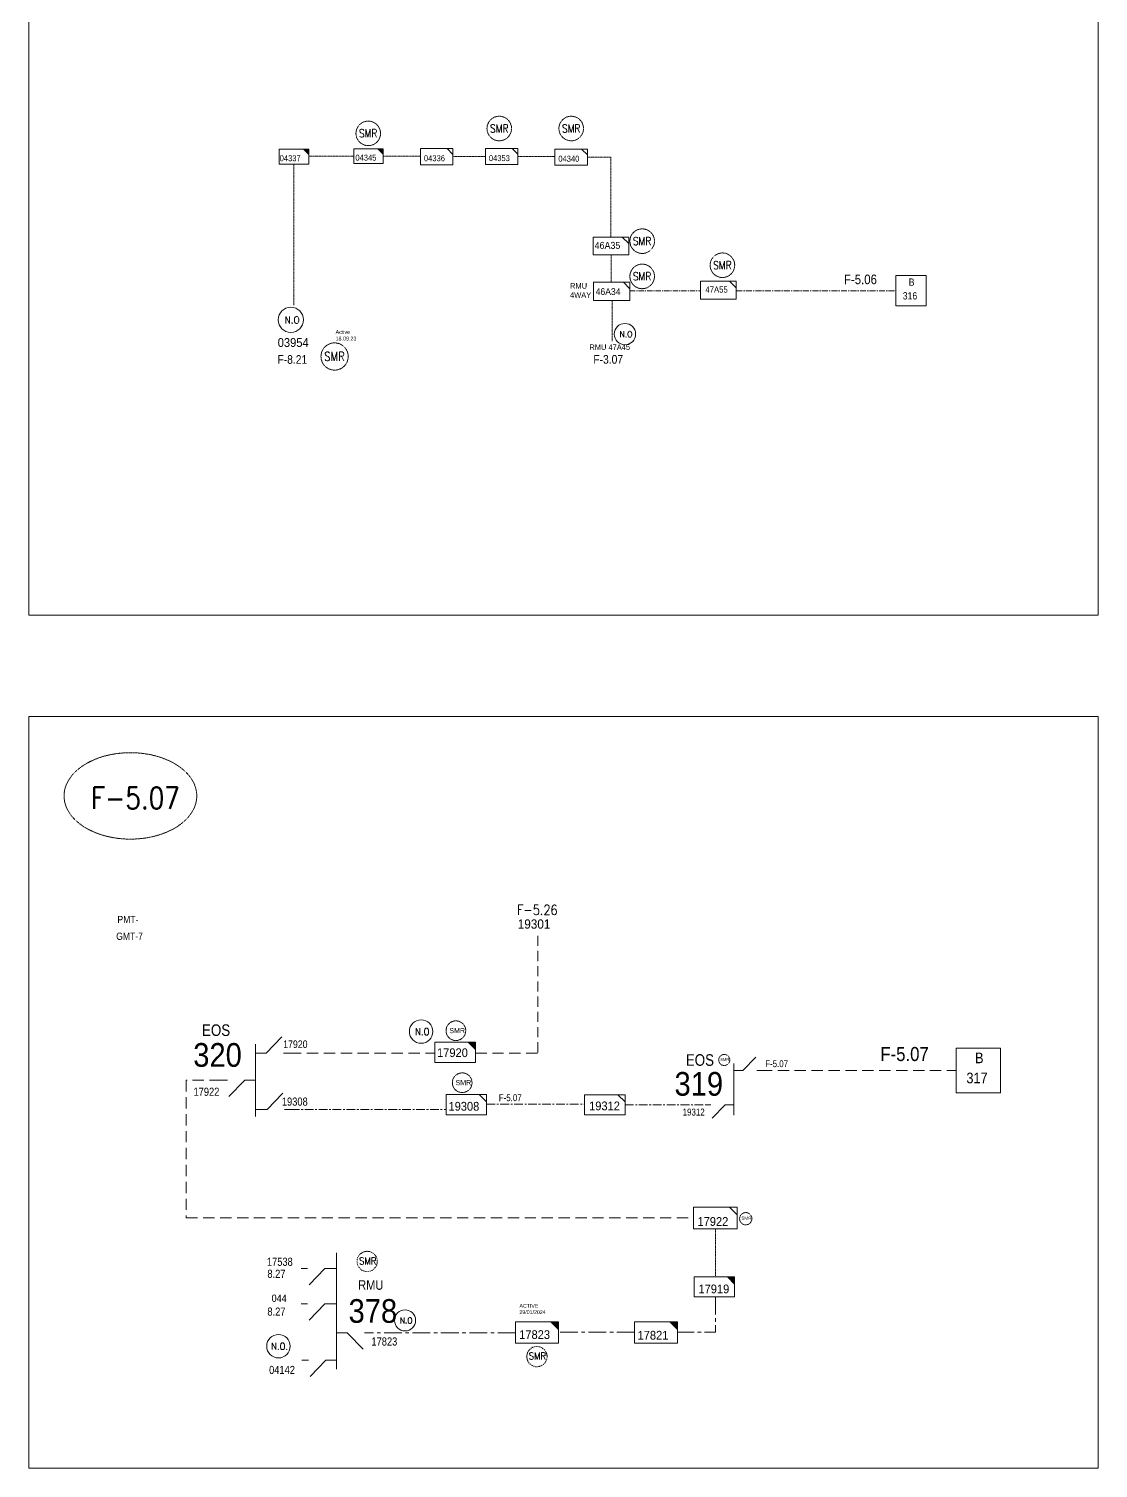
# Model space of a CAD drawing. Header units: metres. Extents: x 65984 to 144644, y -19036 to 23726.
# Drawn here: x 102976 to 103856, y 10490 to 11674 of the extents above; entities that cross this region are included whole.
import ezdxf
from ezdxf.enums import TextEntityAlignment as Align

# ---------------------------------------------------------------- set-up
doc = ezdxf.new("R2010")
doc.units = ezdxf.units.M
doc.header["$MEASUREMENT"] = 0
for name, pattern in [('( Center )', [2, 1.25, -0.25, 0.25, -0.25]), ('DGN Style 3', [0.013877, 0, -0.013877]), ('DGN Style 4', [1.6, 0.8, -0.4, 0, -0.4]), ('HIDDEN2', [2381.25, 1587.5, -793.75])]:
    doc.linetypes.add(name, pattern=pattern)
doc.layers.get('0').update_dxf_attribs({"color": 95, "lineweight": 40})
for name, color, linetype, lineweight in [('d_eos', 111, 'Continuous', 40), ('d_eos no', 121, 'Continuous', 40), ('d_switch', 95, 'Continuous', 40), ('d_tf no', 6, 'Continuous', 40), ('d_ug cable', 95, 'Continuous', 40), ('d_ug main line', 95, 'Continuous', 40), ('d_unit sub', 7, 'Continuous', 40), ('FDR  1  05', 172, 'Continuous', 40), ('FDR  1  16', 234, 'Continuous', 40), ('fedr no', 95, 'Continuous', 40), ('GRID STATION 01', 7, 'Continuous', 40), ('Level 37', 7, 'Continuous', 0), ('O H MAIN FEEDER', 4, 'Continuous', 100), ('SW N O', 114, 'Continuous', 30)]:
    doc.layers.add(name, color=color, linetype=linetype, lineweight=lineweight)
doc.styles.add('NASKHF', font='naskhf.shx', dxfattribs={"height": 8})
doc.styles.add('Style-Arial', font='arial.ttf')
doc.styles.add('Style-ENGINEERING', font='ENGINEERING.shx')
doc.styles.add('Style-msdefault', font='msdefault.shx')
doc.styles.add('Style-simplex', font='simplex.shx')
doc.styles.add('Style-STANDARD', font='STANDARD.shx')

# ---------------------------------------------------------------- blocks, each defined once
blk = doc.blocks.new('TF_8')
at = {"color": 0, "linetype": 'ByBlock', "lineweight": -2}
blk.add_line((6.3, 4.95), (9.9, 1.35), dxfattribs=at)
blk.add_3dface([(-10.1, 4.95), (9.9, 4.95), (9.9, -5.05), (-10.1, -5.05)], dxfattribs=at)
blk = doc.blocks.new('exist.us-1000kva')
at = {"color": 0, "linetype": 'ByBlock', "lineweight": -2, "flags": 128}
blk.add_lwpolyline([(40, 12.9), (32.8, 20), (40, 20)], close=True, dxfattribs=at)
at = {"color": 0, "linetype": 'ByBlock', "lineweight": -2, "extrusion": (0, 0, -1)}
blk.add_solid([(-40, 12.9), (-32.8, 20), (-40, 20)], dxfattribs=at)
at = {"color": 0, "linetype": 'ByBlock', "lineweight": -2, "xscale": 2, "yscale": 2}
blk.add_blockref('TF_8', (20.2, 10.1), dxfattribs=at)
blk = doc.blocks.new('*U1448')
at = {"layer": 'SW N O', "color": 3, "lineweight": 13, "ltscale": 0.426762}
blk.add_circle((0, 0), 16.8, dxfattribs=at)
at = {"layer": 'SW N O', "color": 3, "lineweight": 13, "style": 'Style-STANDARD'}
blk.add_text('N.O.', height=9.6, dxfattribs=at).set_placement((1.7, -0.2), align=Align.MIDDLE_CENTER)
blk = doc.blocks.new('*U3593')
at = {"layer": 'SW N O', "color": 94, "lineweight": 13, "ltscale": 0.426762}
blk.add_circle((0, 0), 16.8, dxfattribs=at)
at = {"layer": 'SW N O', "color": 94, "lineweight": 13, "style": 'Style-STANDARD'}
blk.add_text('N.O', height=9.6, dxfattribs=at).set_placement((1.7, -0.2), align=Align.MIDDLE_CENTER)
blk = doc.blocks.new('*U4051')
at = {"layer": 'SW N O', "color": 3, "lineweight": 13, "ltscale": 0.426762}
blk.add_circle((0, 0), 16.8, dxfattribs=at)
at = {"layer": 'SW N O', "color": 3, "lineweight": 13, "style": 'Style-STANDARD'}
blk.add_text('N.O', height=9.6, dxfattribs=at).set_placement((1.7, -0.2), align=Align.MIDDLE_CENTER)
blk = doc.blocks.new('*U4203')
at = {"layer": 'SW N O', "color": 3, "lineweight": 13, "ltscale": 0.426762}
blk.add_circle((0, 0), 16.8, dxfattribs=at)
at = {"layer": 'SW N O', "color": 94, "lineweight": 13, "style": 'Style-STANDARD'}
blk.add_text('N.O', height=9.6, dxfattribs=at).set_placement((1.7, -0.2), align=Align.MIDDLE_CENTER)

msp = doc.modelspace()

# ---------------------------------------------------------------- linework, layer by layer
at = {"layer": 'd_eos', "color": 7, "linetype": 'Continuous', "lineweight": 13, "ltscale": 1.219067}
for p, q in [((103162.2, 10779.2), (103162.2, 10838.9)), ((103171.1, 10831.5), (103184.1, 10844.8)), ((103162.2, 10831.5), (103171.1, 10831.5)), ((103185.3, 10831.5), (103190.7, 10831.5)), ((103139.2, 10809.1), (103133.8, 10809.1)), ((103153.4, 10809), (103140.4, 10795.7)), ((103162.2, 10809.1), (103153.4, 10809.1)), ((103171.8, 10785.1), (103184.8, 10798.5)), ((103163, 10785.1), (103171.8, 10785.1)), ((103186.1, 10785.1), (103191.4, 10785.1)), ((103229, 10667), (103229, 10571.3)), ((103205.2, 10654.2), (103199.8, 10654.2)), ((103219.5, 10654.2), (103206.5, 10640.8)), ((103228.3, 10654.2), (103219.5, 10654.2)), ((103205.2, 10625.1), (103199.8, 10625.1)), ((103219.5, 10625.1), (103206.5, 10611.7)), ((103228.3, 10625.1), (103219.5, 10625.1)), ((103229, 10601.2), (103237.9, 10601.2)), ((103237.9, 10601.1), (103250.9, 10587.8)), ((103252.1, 10601.2), (103257.5, 10601.2)), ((103205.9, 10578.7), (103200.5, 10578.7)), ((103220.2, 10578.7), (103207.2, 10565.4)), ((103229, 10578.7), (103220.2, 10578.7))]:
    msp.add_line(p, q, dxfattribs=at)
at = {"layer": 'd_eos', "color": 2, "linetype": 'Continuous', "lineweight": 13, "ltscale": 1.071132}
for p, q in [((103563.3, 10817.2), (103573.9, 10828.1)), ((103556, 10780.4), (103556, 10822.8)), ((103556, 10817.2), (103563.3, 10817.2)), ((103574.9, 10817.2), (103579.3, 10817.2)), ((103537.1, 10788.9), (103532.7, 10788.9)), ((103548.7, 10788.9), (103538.1, 10778)), ((103556, 10788.9), (103548.7, 10788.9))]:
    msp.add_line(p, q, dxfattribs=at)
at = {"layer": 'd_ug cable', "color": 6, "linetype": 'DGN Style 3', "lineweight": 13, "flags": 128}
for points in [[(103193.9, 11447), (103193.9, 11447), (103193.9, 11447), (103193.9, 11563)], [(103206.1, 11569.6), (103243.1, 11569.6)], [(103267.5, 11569.6), (103298.1, 11569.6)], [(103324.8, 11569.3), (103351.5, 11569.3)], [(103378.1, 11569.3), (103408.8, 11569.3)], [(103454.5, 11568.8), (103435.4, 11568.8)], [(103454.6, 11568.8), (103454.6, 11503)], [(103455, 11488.3), (103455, 11465.8)], [(103455.8, 11450.9), (103455.8, 11417.3)]]:
    msp.add_lwpolyline(points, dxfattribs=at)
at = {"layer": 'd_ug cable', "color": 30, "linetype": 'HIDDEN2', "lineweight": 13, "ltscale": 0.005262}
msp.add_lwpolyline([(103394.6, 10832), (103394.6, 10929.3)], dxfattribs=at)
at = {"layer": 'd_ug cable', "color": 30, "linetype": 'HIDDEN2', "lineweight": 13, "ltscale": 0.005846}
for points in [[(103190.7, 10831.5), (103309.8, 10831.5)], [(103343.3, 10831.5), (103394.6, 10831.5)], [(103578.1, 10817.2), (103738.9, 10817.2)], [(103133.8, 10809.1), (103105.4, 10809.1), (103105.4, 10695.8), (103522.7, 10695.8)]]:
    msp.add_lwpolyline(points, dxfattribs=at)
at = {"layer": 'd_ug cable', "color": 30, "linetype": 'DGN Style 3', "lineweight": 13, "flags": 128}
msp.add_lwpolyline([(103540.7, 10686.8), (103540.7, 10647.9)], dxfattribs=at)
at = {"layer": 'd_ug cable', "color": 2, "linetype": 'DGN Style 3', "lineweight": 13}
for centre, radius in [((103255.1, 11588.3), 10.1), ((103362.9, 11592.3), 10.1), ((103422.1, 11592.3), 10.1), ((103480.5, 11499.6), 10.1), ((103546.5, 11479.8), 10.1), ((103480.5, 11470.6), 10.1), ((103227.4, 11404.7), 11.2), ((103327.2, 10849.9), 8.1), ((103548, 10825.8), 4.56), ((103332.4, 10807.1), 8.1), ((103565.7, 10695.2), 5.06)]:
    msp.add_circle(centre, radius, dxfattribs=at)
at = {"layer": 'd_ug cable', "color": 2, "linetype": 'DGN Style 4', "lineweight": 13}
for centre in [(103254.2, 10660), (103393.9, 10581.7)]:
    msp.add_circle(centre, 8.35, dxfattribs=at)
at = {"layer": 'd_ug main line', "color": 6, "linetype": '( Center )', "lineweight": 13, "ltscale": 3.521826, "flags": 128}
msp.add_lwpolyline([(103470.4, 11458.6), (103528.8, 11458.6)], dxfattribs=at)
at = {"layer": 'd_ug main line', "color": 6, "linetype": '( Center )', "lineweight": 13, "ltscale": 3.91314, "flags": 128}
msp.add_lwpolyline([(103558, 11458.8), (103689.2, 11458.8)], dxfattribs=at)
at = {"layer": 'd_ug main line', "color": 30, "linetype": '( Center )', "lineweight": 13, "ltscale": 5.729228, "flags": 128}
for points in [[(103191.4, 10785.1), (103319.1, 10785.1)], [(103352.3, 10789.4), (103432.7, 10789.4)], [(103466.3, 10788.9), (103534, 10788.9)]]:
    msp.add_lwpolyline(points, dxfattribs=at)
at = {"layer": 'FDR  1  16', "color": 30, "linetype": '( Center )', "lineweight": 13, "ltscale": 11.692303, "flags": 128}
for points in [[(103540.7, 10630.9), (103540.7, 10601.7), (103509.6, 10601.7), (103509.6, 10592.8)], [(103474.3, 10601.7), (103411.6, 10601.7)], [(103376.3, 10601.2), (103257.5, 10601.2)]]:
    msp.add_lwpolyline(points, dxfattribs=at)
at = {"layer": 'fedr no', "color": 82, "linetype": 'DGN Style 3', "lineweight": 13, "true_color": 0x1dc70e}
msp.add_ellipse((103059.4, 11043.1), major_axis=(54.6, 0), ratio=0.651175, dxfattribs=at)
at = {"layer": 'GRID STATION 01', "color": 6, "lineweight": 13, "ltscale": 0.379284, "flags": 128}
msp.add_lwpolyline([(103714.1, 11446.4), (103714.1, 11471.3), (103689.2, 11471.3), (103689.2, 11446.4)], close=True, dxfattribs=at)
at = {"layer": 'GRID STATION 01', "color": 30, "lineweight": 13, "ltscale": 0.379284, "flags": 128}
msp.add_lwpolyline([(103775.4, 10798.9), (103775.4, 10835.4), (103738.9, 10835.4), (103738.9, 10798.9)], close=True, dxfattribs=at)
at = {"layer": 'O H MAIN FEEDER', "color": 140, "linetype": 'Continuous', "lineweight": 13, "flags": 128}
for points in [[(102975.8, 11810.2), (103855.7, 11810.2), (103855.7, 11191.7), (102975.8, 11191.7)], [(102975.8, 11108.4), (103855.7, 11108.4), (103855.7, 10489.9), (102975.8, 10489.9)]]:
    msp.add_lwpolyline(points, close=True, dxfattribs=at)

# ---------------------------------------------------------------- block references
at = {"layer": 'd_unit sub', "color": 6, "linetype": 'Continuous', "lineweight": 13, "xscale": 0.6095305800527225, "yscale": 0.6095305800527225, "zscale": 0.5680205769198965, "rotation": 359.9999999999999}
msp.add_blockref('exist.us-1000kva', (103181.8, 11563), dxfattribs=at)
at = {"layer": 'd_unit sub', "color": 2, "linetype": 'Continuous', "lineweight": 13, "xscale": 0.6095305800527225, "yscale": 0.6095305800527225, "zscale": 0.5680205769198965, "rotation": 359.9999999999999}
msp.add_blockref('exist.us-1000kva', (103243.1, 11563.5), dxfattribs=at)
at = {"layer": 'FDR  1  05', "color": 6, "linetype": 'Continuous', "lineweight": 13, "xscale": 1.332826242541747, "yscale": 1.332826242541747, "zscale": 0.5680205769198965, "rotation": 359.9999999999999}
msp.add_blockref('TF_8', (103311.6, 11569.2), dxfattribs=at)
at = {"layer": 'FDR  1  05', "color": 2, "linetype": 'Continuous', "lineweight": 13, "rotation": 359.9999999999999}
for name, p, xscale, yscale, zscale in [('TF_8', (103365, 11569.3), 1.332826242541747, 1.332826242541747, 0.5680205769198965), ('TF_8', (103422.2, 11568.8), 1.332826242541747, 1.332826242541747, 0.5680205769198965), ('TF_8', (103454.9, 11495.7), 1.468235668869054, 1.468235668869054, 0.5112185192279068), ('TF_8', (103543.2, 11459.3), 1.468540956461675, 1.468540956461675, 0.4140870005746046), ('TF_8', (103455.6, 11458.4), 1.49401318115999, 1.49401318115999, 0.4600966673051162), ('exist.us-1000kva', (103310, 10823.8), 0.8316389266684207, 0.8316389266684207, 0.8316389266684207), ('TF_8', (103335.9, 10789.1), 1.663277853336841, 1.663277853336841, 0.8316389266684207), ('TF_8', (103540.9, 10695.9), 1.795624167652669, 1.795624167652669, 0.8316389266684207)]:
    msp.add_blockref(name, p, dxfattribs=dict(at, xscale=xscale, yscale=yscale, zscale=zscale))
at = {"layer": 'FDR  1  05', "color": 30, "linetype": 'Continuous', "lineweight": 13, "zscale": 0.8316389266684207, "rotation": 359.9999999999999}
for name, p, xscale, yscale in [('TF_8', (103449.9, 10789), 1.663277853336841, 1.663277853336841), ('exist.us-1000kva', (103523.3, 10630.8), 0.8316389266684207, 0.8316389266684207), ('exist.us-1000kva', (103474.3, 10592.8), 0.8829359870357593, 0.8829359870357593)]:
    msp.add_blockref(name, p, dxfattribs=dict(at, xscale=xscale, yscale=yscale))
at = {"layer": 'FDR  1  05', "color": 131, "linetype": 'Continuous', "lineweight": 13, "xscale": 0.8829359870357593, "yscale": 0.8829359870357593, "zscale": 0.8316389266684207, "rotation": 359.9999999999999}
msp.add_blockref('exist.us-1000kva', (103376.3, 10592.8), dxfattribs=at)
at = {"layer": 'SW N O', "color": 94, "lineweight": 13}
for name, p, xscale, yscale, zscale in [('*U4203', (103191.4, 11434.9), 0.6151813169340038, 0.6151813169340038, 0.6151813169340038), ('*U3593', (103298.6, 10849.2), 0.57500690929254, 0.57500690929254, 0.57500690929254), ('*U3593', (103285.4, 10611.5), 0.5175062183632859, 0.5175062183632859, 0.5175062183632859)]:
    msp.add_blockref(name, p, dxfattribs=dict(at, xscale=xscale, yscale=yscale, zscale=zscale))
at = {"layer": 'SW N O', "color": 3, "lineweight": 13}
for name, p, xscale, yscale, zscale in [('*U4051', (103466.3, 11423.1), 0.5229584052000257, 0.5229584052000257, 0.5229584052000257), ('*U1448', (103181.2, 10590.3), 0.57500690929254, 0.57500690929254, 0.57500690929254)]:
    msp.add_blockref(name, p, dxfattribs=dict(at, xscale=xscale, yscale=yscale, zscale=zscale))

# ---------------------------------------------------------------- texts
at = {"layer": 'd_eos no', "color": 7, "linetype": 'Continuous', "lineweight": 13, "style": 'Style-Arial', "width": 0.88}
msp.add_text('320', height=19.49, dxfattribs=at).set_placement((103111.1, 10839.7), align=Align.TOP_LEFT)
at = {"layer": 'd_eos no', "color": 2, "linetype": 'Continuous', "lineweight": 13, "style": 'Style-Arial', "width": 0.88}
msp.add_text('319', height=19.49, dxfattribs=at).set_placement((103507.1, 10796.4))
at = {"layer": 'd_eos no', "color": 7, "linetype": 'Continuous', "lineweight": 0, "ltscale": 0.589791, "style": 'Style-Arial', "width": 0.88}
msp.add_text('044', height=6.04, dxfattribs=at).set_placement((103175.6, 10626.7))
at = {"layer": 'd_eos no', "color": 2, "linetype": 'Continuous', "lineweight": 13, "style": 'Style-Arial', "width": 0.88}
msp.add_text('378', height=19.49, dxfattribs=at).set_placement((103238.9, 10629), align=Align.TOP_LEFT)
at = {"layer": 'd_switch', "color": 7, "linetype": 'Continuous', "lineweight": 13, "style": 'Style-ENGINEERING', "width": 0.857143}
for s, height, p in [('17920', 6.29, (103185.1, 10841.9)), ('17922', 6.68, (103111.3, 10803)), ('19308', 6.68, (103184, 10794.9)), ('17538', 6.68, (103171.7, 10663.1)), ('17823', 6.68, (103257.7, 10597.5))]:
    msp.add_text(s, height=height, dxfattribs=at).set_placement(p, align=Align.TOP_LEFT)
at = {"layer": 'd_switch', "color": 2, "linetype": 'Continuous', "lineweight": 13, "style": 'Style-msdefault', "width": 0.857143}
for s, p in [('F-5.07', (103581.7, 10825.6)), ('19312', (103513.8, 10785.8))]:
    msp.add_text(s, height=5.69, dxfattribs=at).set_placement(p, align=Align.TOP_LEFT)
at = {"layer": 'd_switch', "color": 30, "linetype": 'Continuous', "lineweight": 13, "style": 'Style-msdefault', "width": 0.857143}
msp.add_text('F-5.07', height=5.69, dxfattribs=at).set_placement((103362.5, 10797.6), align=Align.TOP_LEFT)
at = {"layer": 'd_switch', "color": 55, "linetype": 'Continuous', "lineweight": 13, "style": 'Style-ENGINEERING', "width": 0.857143}
for p in [(103172.1, 10653.2), (103172.1, 10622.1)]:
    msp.add_text('8.27', height=6.68, dxfattribs=at).set_placement(p, align=Align.TOP_LEFT)
at = {"layer": 'd_switch', "color": 234, "linetype": 'Continuous', "lineweight": 13, "style": 'Style-ENGINEERING', "width": 0.857143}
msp.add_text('04142', height=6.68, dxfattribs=at).set_placement((103173.5, 10574.1), align=Align.TOP_LEFT)
at = {"layer": 'd_tf no', "color": 6, "linetype": 'Continuous', "lineweight": 13, "style": 'Style-msdefault', "width": 0.945946}
for s, height, p in [('04337', 4.92, (103182.2, 11570.3)), ('04336', 4.92, (103300.9, 11570.3)), ('RMU 47A45', 4.46, (103437.1, 11414.6))]:
    msp.add_text(s, height=height, dxfattribs=at).set_placement(p, align=Align.TOP_LEFT)
at = {"layer": 'd_tf no', "color": 2, "linetype": 'Continuous', "lineweight": 13, "style": 'Style-msdefault', "width": 0.945946}
for s, height, p in [('04345', 4.92, (103244.5, 11570.8)), ('04353', 4.92, (103354.3, 11570.4)), ('04340', 4.92, (103411.5, 11569.9)), ('46A34', 5.6, (103442.2, 11460.9)), ('47A55', 5.04, (103532.5, 11462.3)), ('17920', 7.21, (103311.7, 10835.4)), ('19308', 7.21, (103321.1, 10791.3)), ('17922', 7.21, (103526, 10696.5))]:
    msp.add_text(s, height=height, dxfattribs=at).set_placement(p, align=Align.TOP_LEFT)
at = {"layer": 'd_tf no', "color": 131, "linetype": 'Continuous', "lineweight": 13, "style": 'Style-msdefault', "width": 0.945946}
for s, height, p in [('03954', 7.24, (103180.6, 11419.8)), ('17823', 7.21, (103379.3, 10603.4))]:
    msp.add_text(s, height=height, dxfattribs=at).set_placement(p, align=Align.TOP_LEFT)
at = {"layer": 'd_tf no', "color": 7, "linetype": 'Continuous', "lineweight": 13, "style": 'Style-msdefault', "width": 0.945946}
msp.add_text('19301', height=7.64, dxfattribs=at).set_placement((103378.1, 10941.5), align=Align.TOP_LEFT)
at = {"layer": 'd_tf no', "color": 1, "linetype": 'Continuous', "lineweight": 40, "style": 'Style-msdefault', "width": 0.945946}
for height, p in [(4.23, (103321.8, 10852.1)), (2.43, (103544.7, 10827.4)), (4.23, (103326.9, 10809.3)), (2.7, (103562.1, 10697))]:
    msp.add_text('SMR', height=height, dxfattribs=at).set_placement(p, align=Align.TOP_LEFT)
at = {"layer": 'd_tf no', "color": 30, "linetype": 'Continuous', "lineweight": 13, "style": 'Style-msdefault', "width": 0.945946}
for s, p in [('19312', (103436.8, 10791.6)), ('17919', (103526.8, 10641)), ('17821', (103476.7, 10602.9))]:
    msp.add_text(s, height=7.21, dxfattribs=at).set_placement(p, align=Align.TOP_LEFT)
at = {"layer": 'd_tf no', "color": 1, "linetype": 'Continuous', "lineweight": 13, "ltscale": 0.97204, "style": 'Style-simplex', "width": 0.909091}
for p in [(103254.7, 10660.4), (103394.3, 10582.2)]:
    msp.add_text('SMR', height=5.63, dxfattribs=at).set_placement(p, align=Align.MIDDLE_CENTER)
at = {"layer": 'd_tf no', "color": 1, "linetype": 'Continuous', "lineweight": 40, "ltscale": 1.079891, "char_height": 6.586, "attachment_point": 5, "line_spacing_factor": 1.2, "style": 'Style-STANDARD'}
for insert in [(103255, 11588.4), (103362.9, 11592.3), (103422.1, 11592.3), (103480.4, 11499.7), (103546.5, 11479.8), (103480.4, 11470.7)]:
    msp.add_mtext('\\H1x;\\W0.909091;SMR\\P', dxfattribs=dict(at, insert=insert))
at = {"layer": 'd_tf no', "color": 2, "linetype": 'Continuous', "lineweight": 13, "insert": (103441.4, 11499), "char_height": 5.766, "width": 25.195, "attachment_point": 1, "style": 'NASKHF'}
msp.add_mtext('\\Fmsdefault;\\H1x;\\W0.945946;46A35', dxfattribs=at)
at = {"layer": 'd_tf no', "color": 121, "linetype": 'Continuous', "lineweight": 40, "insert": (103228.2, 11426.4), "char_height": 3.202, "attachment_point": 1, "style": 'NASKHF'}
msp.add_mtext('\\Fmsdefault;\\H1x;\\W0.945946;Active\\P18.09.23', dxfattribs=at)
at = {"layer": 'd_tf no', "color": 1, "linetype": 'Continuous', "lineweight": 40, "ltscale": 1.199879, "insert": (103227.3, 11404.8), "char_height": 7.317, "attachment_point": 5, "line_spacing_factor": 1.2, "style": 'Style-STANDARD'}
msp.add_mtext('\\H1x;\\W0.909091;SMR\\P', dxfattribs=at)
at = {"layer": 'd_tf no', "color": 131, "linetype": 'Continuous', "lineweight": 40, "insert": (103379.5, 10625.1), "char_height": 3.13, "attachment_point": 1, "style": 'NASKHF'}
msp.add_mtext('\\Fmsdefault;\\H1x;\\W0.945946;ACTIVE\\P29/01/2024', dxfattribs=at)
at = {"layer": 'fedr no', "color": 6, "linetype": 'Continuous', "lineweight": 13, "style": 'Style-STANDARD', "width": 0.909091}
msp.add_text('F-5.07', height=18.02, dxfattribs=at).set_placement((103063.6, 11041.4), align=Align.MIDDLE_CENTER)
at = {"layer": 'fedr no', "color": 55, "linetype": 'Continuous', "lineweight": 13, "style": 'Style-STANDARD', "width": 0.909091}
msp.add_text('F-5.26', height=8.27, dxfattribs=at).set_placement((103394.2, 10949.3), align=Align.MIDDLE_CENTER)
at = {"layer": 'GRID STATION 01', "linetype": 'Continuous', "lineweight": 13, "style": 'Style-msdefault', "width": 0.888889}
for s, height, p in [('F-5.06', 7.91, (103646.5, 11472.1)), ('PMT-', 5.94, (103048.7, 10944.4)), ('GMT-7', 5.94, (103047.7, 10930.6)), ('F-5.07', 11.58, (103676.5, 10836.5))]:
    msp.add_text(s, height=height, dxfattribs=at).set_placement(p, align=Align.TOP_LEFT)
at = {"layer": 'GRID STATION 01', "color": 6, "linetype": 'Continuous', "lineweight": 13, "style": 'Style-msdefault', "width": 0.888889}
for s, p in [('B', (103699.8, 11468.9)), ('316', (103694.9, 11457.6))]:
    msp.add_text(s, height=5.99, dxfattribs=at).set_placement(p, align=Align.TOP_LEFT)
at = {"layer": 'GRID STATION 01', "color": 2, "linetype": 'Continuous', "lineweight": 13, "style": 'Style-msdefault', "width": 0.888889}
msp.add_text('F-3.07', height=7.12, dxfattribs=at).set_placement((103440.3, 11405.9), align=Align.TOP_LEFT)
at = {"layer": 'GRID STATION 01', "color": 30, "linetype": 'Continuous', "lineweight": 13, "style": 'Style-msdefault', "width": 0.888889}
for s, p in [('B', (103754.4, 10831.9)), ('317', (103747.3, 10815.4))]:
    msp.add_text(s, height=8.77, dxfattribs=at).set_placement(p, align=Align.TOP_LEFT)
at = {"layer": 'GRID STATION 01', "color": 2, "linetype": 'Continuous', "lineweight": 13, "insert": (103421.1, 11465.1), "char_height": 4.549, "attachment_point": 1, "style": 'NASKHF'}
msp.add_mtext('\\Fmsdefault;\\H1x;\\W0.888889;RMU \\P4WAY', dxfattribs=at)
at = {"layer": 'GRID STATION 01', "color": 55, "linetype": 'Continuous', "lineweight": 13, "insert": (103180.4, 11405.8), "char_height": 7.116, "attachment_point": 1, "style": 'NASKHF'}
msp.add_mtext('\\Fmsdefault;\\H1x;\\W0.888889;F-8.21\\P', dxfattribs=at)
at = {"layer": 'Level 37', "color": 7, "linetype": 'Continuous', "lineweight": 13, "style": 'Style-msdefault', "width": 0.86}
msp.add_text('EOS', height=9.55, rotation=0.0004, dxfattribs=at).set_placement((103141.5, 10855.1), align=Align.TOP_RIGHT)
at = {"layer": 'Level 37', "color": 2, "linetype": 'Continuous', "lineweight": 13, "style": 'Style-msdefault', "width": 0.86}
msp.add_text('EOS', height=9.55, rotation=359.9996, dxfattribs=at).set_placement((103539.6, 10821), align=Align.RIGHT)
at = {"layer": 'Level 37', "color": 2, "linetype": 'Continuous', "lineweight": 100, "ltscale": 0.88538, "style": 'Style-msdefault', "width": 0.86}
msp.add_text('RMU', height=7.89, rotation=0.0004, dxfattribs=at).set_placement((103267.5, 10644.6), align=Align.TOP_RIGHT)

doc.saveas('drawing.dxf')
